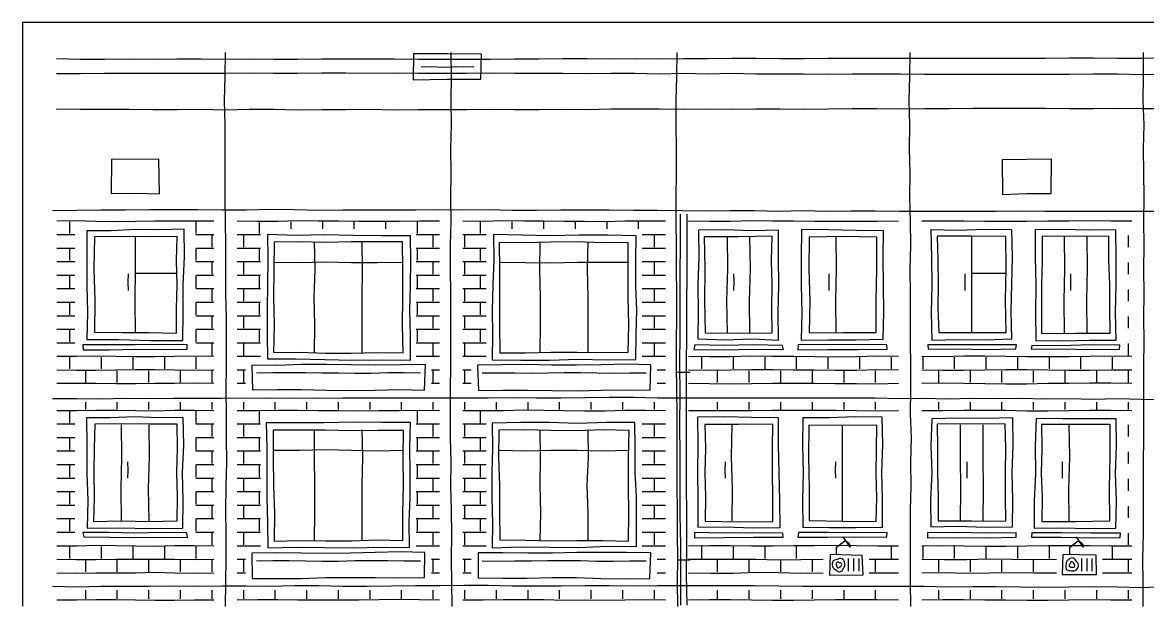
# Model space of a CAD drawing. Header units: millimetres. Extents: x 0 to 655, y 0 to 345.
# Drawn here: x 0 to 149.5, y 268.1 to 345 of the extents above; entities that cross this region are included whole.
import ezdxf

# ---------------------------------------------------------------- set-up
doc = ezdxf.new("R2010")
doc.units = ezdxf.units.MM
for name, color, linetype, true_color in [('01_KARKAS', 1, 'Continuous', 0xd62728), ('02_PROYOMY', 5, 'Continuous', 0x1f5fd6), ('03_BALKONY', 3, 'Continuous', 0x2ca02c), ('04_KLADKA', 32, 'Continuous', 0x8c5a2b), ('05_KONDICIONERY', 6, 'Continuous', 0xc512c5), ('06_VODOSTOK', 4, 'Continuous', 0x0f9aa0), ('08_KRYSHA', 8, 'Continuous', 0x444444)]:
    doc.layers.add(name, color=color, linetype=linetype, true_color=true_color)

msp = doc.modelspace()

# ---------------------------------------------------------------- linework, layer by layer
at = {"layer": '01_KARKAS'}
for points in [[(150.4, 345), (147.2, 345), (144, 345), (140.8, 345), (137.6, 345), (134.4, 345), (131.2, 345), (128, 345), (124.8, 345), (121.6, 345), (118.4, 345), (115.2, 345), (112, 345), (108.8, 345), (105.6, 345), (102.4, 345), (99.2, 345), (96, 345), (92.8, 345), (89.6, 345), (86.4, 345), (83.2, 345), (80, 345), (76.8, 345), (73.6, 345), (70.4, 345), (67.2, 345), (64, 345), (60.8, 345), (57.6, 345), (54.4, 345), (51.2, 345), (48, 345), (44.8, 345), (41.6, 345), (38.4, 345), (35.2, 345), (32, 345), (28.8, 345), (25.6, 345), (22.4, 345), (19.2, 345), (16, 345), (12.8, 345), (9.6, 345), (6.4, 345), (3.2, 345), (0, 345)], [(0, 345), (0, 341.76), (0, 338.53), (0, 335.29), (0, 332.06), (0, 328.82), (0, 325.59), (0, 322.35), (0, 319.12), (0, 315.88), (0, 312.65), (0, 309.41), (0, 306.18), (0, 302.94), (0, 299.71), (0, 296.47), (0, 293.24), (0, 290), (0, 286.76), (0, 283.53), (0, 280.29), (0, 277.06), (0, 273.82), (0, 270.59), (0, 267.35)], [(26.97, 267.31), (27.05, 270.51), (27.06, 273.71), (27.06, 276.92), (27.02, 280.12), (27.09, 283.33), (27.15, 286.53), (27.12, 289.73), (27.1, 292.94), (27.08, 296.14), (27.13, 299.35), (27.11, 302.55), (27.11, 305.76), (27.05, 308.96), (27.05, 312.16), (27.04, 315.37), (27, 318.57), (26.95, 321.78), (26.95, 324.98), (26.92, 328.18), (26.94, 331.39), (26.87, 334.59), (26.95, 337.8), (27, 341)], [(57.13, 267.31), (57.09, 270.51), (57.03, 273.71), (57.07, 276.92), (57.04, 280.12), (56.93, 283.33), (56.97, 286.53), (56.89, 289.73), (56.89, 292.94), (56.89, 296.14), (56.92, 299.35), (56.93, 302.55), (56.94, 305.76), (56.93, 308.96), (56.9, 312.16), (56.9, 315.37), (56.96, 318.57), (56.94, 321.78), (56.96, 324.98), (56.93, 328.18), (57.01, 331.39), (56.97, 334.59), (57.01, 337.8), (57, 341)], [(87.1, 267.31), (87.05, 270.51), (87.09, 273.71), (87.08, 276.92), (87.08, 280.12), (87.04, 283.33), (87.01, 286.53), (87.03, 289.73), (87.02, 292.94), (86.96, 296.14), (86.94, 299.35), (86.94, 302.55), (86.98, 305.76), (86.97, 308.96), (86.93, 312.16), (86.95, 315.37), (86.91, 318.57), (86.91, 321.78), (86.94, 324.98), (86.94, 328.18), (86.9, 331.39), (86.88, 334.59), (86.97, 337.8), (87, 341)], [(118.06, 267.31), (118.04, 270.51), (118.02, 273.71), (118.03, 276.92), (118.04, 280.12), (118.14, 283.33), (118.07, 286.53), (118.16, 289.73), (118.05, 292.94), (118.07, 296.14), (118.06, 299.35), (118.04, 302.55), (118.03, 305.76), (118.02, 308.96), (117.99, 312.16), (118.06, 315.37), (118.04, 318.57), (117.95, 321.78), (118, 324.98), (117.9, 328.18), (117.93, 331.39), (117.88, 334.59), (117.95, 337.8), (118, 341)], [(148.95, 267.31), (148.97, 270.51), (148.92, 273.71), (149.01, 276.92), (148.99, 280.12), (148.99, 283.33), (149, 286.53), (149.07, 289.73), (149.04, 292.94), (149.05, 296.14), (149.05, 299.35), (149.1, 302.55), (149.05, 305.76), (149.11, 308.96), (149.06, 312.16), (149.11, 315.37), (149.06, 318.57), (149.1, 321.78), (149.05, 324.98), (149.02, 328.18), (149.08, 331.39), (148.98, 334.59), (149.03, 337.8), (149, 341)], [(4, 320), (7.22, 320.03), (10.43, 320.1), (13.65, 320.1), (16.87, 320.11), (20.08, 320.13), (23.3, 320.14), (26.52, 320.1), (29.73, 320.07), (32.95, 320.15), (36.16, 320.12), (39.38, 320.05), (42.6, 320.08), (45.81, 320.08), (49.03, 320.1), (52.25, 320.06), (55.46, 320.11), (58.68, 320.1), (61.9, 320.11), (65.11, 320.04), (68.33, 320.04), (71.55, 320.08), (74.76, 320.06), (77.98, 320.06), (81.2, 320.02), (84.41, 320.02), (87.63, 319.99), (90.85, 319.95), (94.06, 319.98), (97.28, 319.99), (100.49, 319.92), (103.71, 319.97), (106.93, 319.9), (110.14, 319.96), (113.36, 319.95), (116.58, 319.91), (119.79, 319.91), (123.01, 319.91), (126.23, 319.88), (129.44, 319.92), (132.66, 319.95), (135.88, 319.92), (139.09, 319.92), (142.31, 319.91), (145.53, 319.91), (148.74, 319.89), (151.96, 319.9)], [(4, 295), (7.22, 294.96), (10.43, 294.95), (13.65, 295.01), (16.87, 295), (20.08, 295.04), (23.3, 295.04), (26.52, 295.04), (29.73, 295.08), (32.95, 295.02), (36.16, 295.09), (39.38, 295.03), (42.6, 295.08), (45.81, 295.09), (49.03, 295.09), (52.25, 295.05), (55.46, 295.09), (58.68, 295.08), (61.9, 295.08), (65.11, 295.1), (68.33, 295.09), (71.55, 295.07), (74.76, 295.12), (77.98, 295.15), (81.2, 295.14), (84.41, 295.05), (87.63, 295.05), (90.85, 295.07), (94.06, 295.08), (97.28, 295.08), (100.49, 295.06), (103.71, 295.05), (106.93, 295.09), (110.14, 295.08), (113.36, 295.05), (116.58, 294.98), (119.79, 295.03), (123.01, 294.94), (126.23, 295.03), (129.44, 294.99), (132.66, 295.01), (135.88, 294.94), (139.09, 294.96), (142.31, 294.9), (145.53, 294.97), (148.74, 294.88), (151.96, 294.86)], [(4, 270), (7.22, 269.94), (10.43, 270.02), (13.65, 270.02), (16.87, 270.03), (20.08, 270.05), (23.3, 270.01), (26.52, 270.08), (29.73, 270.08), (32.95, 270.02), (36.16, 270.12), (39.38, 270.1), (42.6, 270.03), (45.81, 270.04), (49.03, 270.06), (52.25, 270.11), (55.46, 270.12), (58.68, 270.15), (61.9, 270.15), (65.11, 270.07), (68.33, 270.07), (71.55, 270.06), (74.76, 270.09), (77.98, 270.09), (81.2, 270.08), (84.41, 270.12), (87.63, 270.09), (90.85, 270.11), (94.06, 270.11), (97.28, 270.09), (100.49, 270.05), (103.71, 270.03), (106.93, 270.03), (110.14, 270.02), (113.36, 270.03), (116.58, 270.04), (119.79, 270.01), (123.01, 269.95), (126.23, 269.98), (129.44, 269.96), (132.66, 269.91), (135.88, 269.9), (139.09, 269.93), (142.31, 269.98), (145.53, 269.94), (148.74, 269.86), (151.96, 269.96)]]:
    msp.add_lwpolyline(points, dxfattribs=at)
at = {"layer": '02_PROYOMY'}
for points in [[(8.56, 317.28), (8.56, 313.67), (8.53, 310.05), (8.63, 306.44), (8.54, 302.82)], [(21.49, 317.51), (18.26, 317.41), (15.02, 317.48), (11.79, 317.29), (8.56, 317.28)], [(21.33, 302.69), (21.34, 306.39), (21.34, 310.1), (21.52, 313.81), (21.49, 317.51)], [(89.87, 317.36), (89.88, 313.75), (89.77, 310.14), (89.81, 306.52), (89.78, 302.91)], [(100.47, 317.36), (96.94, 317.29), (93.4, 317.4), (89.87, 317.36)], [(100.51, 302.76), (100.44, 306.41), (100.52, 310.06), (100.49, 313.71), (100.47, 317.36)], [(103.54, 317.47), (103.5, 313.79), (103.52, 310.11), (103.59, 306.43), (103.51, 302.74)], [(114.47, 317.3), (110.82, 317.31), (107.19, 317.44), (103.54, 317.47)], [(114.42, 302.87), (114.48, 306.48), (114.46, 310.09), (114.4, 313.69), (114.47, 317.3)], [(131.52, 317.43), (127.93, 317.48), (124.34, 317.35), (120.75, 317.42)], [(120.75, 317.42), (120.83, 313.74), (120.86, 310.07), (120.78, 306.4), (120.88, 302.72)], [(131.51, 302.91), (131.44, 306.54), (131.51, 310.17), (131.58, 313.8), (131.52, 317.43)], [(145.32, 317.44), (141.75, 317.37), (138.18, 317.45), (134.6, 317.43)], [(134.6, 317.43), (134.6, 313.74), (134.7, 310.05), (134.67, 306.36), (134.7, 302.68)], [(145.39, 302.74), (145.3, 306.41), (145.39, 310.09), (145.36, 313.77), (145.32, 317.44)], [(9.56, 316.49), (9.5, 312.25), (9.6, 308.02), (9.59, 303.79)], [(20.56, 316.53), (16.89, 316.5), (13.23, 316.52), (9.56, 316.49)], [(15, 303.7), (14.99, 307.97), (15.02, 312.23), (15, 316.5)], [(20.45, 303.69), (20.48, 306.9), (20.57, 310.11), (20.46, 313.32), (20.56, 316.53)], [(99.63, 316.58), (95.12, 316.49), (90.61, 316.47)], [(90.61, 316.47), (90.69, 312.23), (90.65, 307.98), (90.75, 303.73)], [(93.7, 303.7), (93.64, 307.97), (93.74, 312.23), (93.7, 316.5)], [(96.7, 303.7), (96.63, 307.97), (96.77, 312.23), (96.7, 316.5)], [(99.63, 303.71), (99.6, 306.92), (99.66, 310.14), (99.55, 313.36), (99.63, 316.58)], [(104.57, 316.45), (104.54, 312.2), (104.64, 307.96), (104.59, 303.72)], [(113.58, 316.45), (109.07, 316.52), (104.57, 316.45)], [(108.14, 303.7), (108.12, 307.97), (108.18, 312.23), (108.14, 316.5)], [(113.48, 303.74), (113.49, 307.98), (113.58, 312.21), (113.58, 316.45)], [(130.7, 316.51), (126.15, 316.57), (121.6, 316.56)], [(121.6, 316.56), (121.65, 313.36), (121.71, 310.16), (121.68, 306.95), (121.8, 303.75)], [(126.2, 303.7), (126.2, 307.97), (126.21, 312.23), (126.2, 316.5)], [(130.74, 303.77), (130.67, 308.01), (130.75, 312.26), (130.7, 316.51)], [(135.54, 316.57), (135.56, 313.33), (135.47, 310.09), (135.44, 306.85), (135.43, 303.61)], [(144.41, 316.59), (139.97, 316.51), (135.54, 316.57)], [(138.5, 303.7), (138.46, 307.97), (138.54, 312.23), (138.5, 316.5)], [(141.5, 303.7), (141.47, 307.97), (141.57, 312.23), (141.5, 316.5)], [(144.57, 303.67), (144.53, 306.9), (144.52, 310.13), (144.41, 313.36), (144.41, 316.59)], [(14.1, 309.37), (14.06, 310.47), (14.1, 311.56)], [(15, 311.64), (20.5, 311.64)], [(94.55, 309.37), (94.6, 310.47), (94.55, 311.56)], [(107.24, 309.37), (107.22, 310.47), (107.24, 311.56)], [(125.3, 309.37), (125.32, 310.47), (125.3, 311.56)], [(126.2, 311.64), (130.7, 311.64)], [(139.35, 309.37), (139.33, 310.47), (139.35, 311.56)], [(9.59, 303.79), (13.21, 303.75), (16.83, 303.75), (20.45, 303.69)], [(90.75, 303.73), (95.19, 303.69), (99.63, 303.71)], [(104.59, 303.72), (109.03, 303.75), (113.48, 303.74)], [(121.8, 303.75), (126.27, 303.74), (130.74, 303.77)], [(135.43, 303.61), (140, 303.69), (144.57, 303.67)], [(21.89, 302.11), (18.43, 302.15), (14.97, 302.11), (11.5, 302.11), (8.04, 302.12)], [(8.04, 302.12), (8.07, 301.46)], [(8.54, 302.82), (12.8, 302.84), (17.06, 302.68), (21.33, 302.69)], [(21.89, 301.55), (21.89, 302.11)], [(89.36, 302.12), (89.23, 301.51)], [(101.04, 302.05), (97.15, 302.11), (93.25, 302.05), (89.36, 302.12)], [(89.78, 302.91), (93.36, 302.79), (96.93, 302.91), (100.51, 302.76)], [(103.09, 302.16), (103.04, 301.45)], [(114.88, 302.13), (110.95, 302.18), (107.02, 302.11), (103.09, 302.16)], [(103.51, 302.74), (107.15, 302.78), (110.79, 302.78), (114.42, 302.87)], [(114.95, 301.55), (114.88, 302.13)], [(132.12, 302.13), (128.19, 302.11), (124.26, 302.12), (120.33, 302.1)], [(120.33, 302.1), (120.37, 301.53)], [(120.88, 302.72), (124.42, 302.83), (127.97, 302.77), (131.51, 302.91)], [(132.04, 301.57), (132.12, 302.13)], [(145.85, 302.06), (141.95, 302.11), (138.05, 302), (134.15, 302.05)], [(134.7, 302.68), (138.27, 302.66), (141.83, 302.76), (145.39, 302.74)], [(8.07, 301.46), (11.52, 301.46), (14.98, 301.55), (18.44, 301.49), (21.89, 301.55)], [(89.23, 301.51), (93.2, 301.47), (97.17, 301.54), (101.15, 301.5)], [(101.15, 301.5), (101.04, 302.05)], [(103.04, 301.45), (107.01, 301.49), (110.98, 301.5), (114.95, 301.55)], [(120.37, 301.53), (124.26, 301.58), (128.15, 301.52), (132.04, 301.57)], [(134.15, 302.05), (134.08, 301.55)], [(134.08, 301.55), (138, 301.59), (141.92, 301.5), (145.84, 301.53)], [(145.84, 301.53), (145.85, 302.06)], [(21.36, 292.46), (18.14, 292.42), (14.93, 292.53), (11.71, 292.4), (8.5, 292.43)], [(8.5, 292.43), (8.54, 288.75), (8.53, 285.07), (8.68, 281.4), (8.6, 277.72)], [(20.58, 291.59), (16.92, 291.55), (13.26, 291.62), (9.6, 291.57)], [(21.32, 277.73), (21.36, 281.41), (21.27, 285.09), (21.43, 288.78), (21.36, 292.46)], [(89.74, 292.52), (89.78, 288.85), (89.72, 285.19), (89.77, 281.52), (89.75, 277.85)], [(100.47, 292.42), (96.9, 292.44), (93.32, 292.53), (89.74, 292.52)], [(100.7, 277.82), (100.68, 281.47), (100.6, 285.12), (100.49, 288.77), (100.47, 292.42)], [(103.71, 292.42), (103.7, 288.77), (103.77, 285.13), (103.67, 281.49), (103.72, 277.85)], [(114.29, 292.52), (110.76, 292.54), (107.24, 292.39), (103.71, 292.42)], [(114.33, 277.87), (114.32, 281.53), (114.24, 285.2), (114.36, 288.86), (114.29, 292.52)], [(120.86, 292.28), (120.76, 288.69), (120.87, 285.1), (120.68, 281.51), (120.73, 277.92)], [(131.63, 292.41), (128.04, 292.31), (124.45, 292.37), (120.86, 292.28)], [(130.63, 291.59), (126.12, 291.61), (121.6, 291.59)], [(131.6, 277.9), (131.65, 281.53), (131.53, 285.15), (131.7, 288.78), (131.63, 292.41)], [(134.72, 292.3), (134.6, 288.66), (134.64, 285.02), (134.48, 281.38), (134.49, 277.74)], [(145.38, 292.27), (141.83, 292.29), (138.27, 292.27), (134.72, 292.3)], [(145.33, 277.73), (145.4, 281.37), (145.27, 285), (145.43, 288.64), (145.38, 292.27)], [(9.6, 291.57), (9.53, 288.33), (9.5, 285.09), (9.53, 281.85), (9.42, 278.61)], [(13.17, 278.7), (13.1, 282.97), (13.22, 287.23), (13.17, 291.5)], [(16.83, 278.7), (16.75, 282.97), (16.88, 287.23), (16.83, 291.5)], [(20.55, 278.7), (20.59, 281.92), (20.52, 285.15), (20.6, 288.37), (20.58, 291.59)], [(90.7, 291.52), (90.77, 288.31), (90.68, 285.09), (90.79, 281.88), (90.75, 278.67)], [(99.72, 291.59), (95.21, 291.53), (90.7, 291.52)], [(94.34, 278.7), (94.38, 282.97), (94.26, 287.23), (94.34, 291.5)], [(99.73, 278.64), (99.76, 281.88), (99.7, 285.11), (99.71, 288.35), (99.72, 291.59)], [(104.51, 291.45), (104.5, 287.21), (104.55, 282.98), (104.56, 278.74)], [(113.57, 291.42), (109.04, 291.38), (104.51, 291.45)], [(109, 278.7), (109, 282.97), (109, 287.23), (109, 291.5)], [(113.46, 278.61), (113.56, 281.81), (113.47, 285.01), (113.54, 288.22), (113.57, 291.42)], [(121.6, 291.59), (121.64, 288.37), (121.64, 285.15), (121.72, 281.92), (121.7, 278.7)], [(124.7, 278.7), (124.74, 282.97), (124.69, 287.23), (124.7, 291.5)], [(127.7, 278.7), (127.72, 282.97), (127.7, 287.23), (127.7, 291.5)], [(130.72, 278.68), (130.66, 281.9), (130.68, 285.13), (130.69, 288.36), (130.63, 291.59)], [(135.46, 291.53), (135.48, 288.3), (135.41, 285.06), (135.52, 281.83), (135.48, 278.6)], [(144.58, 291.51), (140.02, 291.54), (135.46, 291.53)], [(139.14, 278.7), (139.07, 282.97), (139.21, 287.23), (139.14, 291.5)], [(144.52, 278.73), (144.51, 282.99), (144.57, 287.25), (144.58, 291.51)], [(14.02, 284.37), (14.03, 285.47), (14.02, 286.56)], [(93.44, 284.37), (93.41, 285.47), (93.44, 286.56)], [(108.1, 284.37), (108.09, 285.47), (108.1, 286.56)], [(125.55, 284.37), (125.59, 285.47), (125.55, 286.56)], [(138.24, 284.37), (138.25, 285.47), (138.24, 286.56)], [(9.42, 278.61), (13.13, 278.71), (16.84, 278.64), (20.55, 278.7)], [(90.75, 278.67), (95.24, 278.59), (99.73, 278.64)], [(104.56, 278.74), (109.01, 278.67), (113.46, 278.61)], [(121.7, 278.7), (126.21, 278.73), (130.72, 278.68)], [(135.48, 278.6), (140, 278.6), (144.52, 278.73)], [(21.83, 277.1), (18.38, 277.15), (14.94, 277.09), (11.49, 277.14), (8.04, 277.14)], [(8.04, 277.14), (8.16, 276.56)], [(8.6, 277.72), (12.84, 277.79), (17.08, 277.67), (21.32, 277.73)], [(21.93, 276.48), (21.83, 277.1)], [(101.07, 277.05), (97.15, 277.13), (93.23, 277.09), (89.31, 277.16)], [(89.31, 277.16), (89.32, 276.47)], [(89.75, 277.85), (93.4, 277.91), (97.05, 277.8), (100.7, 277.82)], [(101.09, 276.55), (101.07, 277.05)], [(103.16, 277.15), (103.08, 276.54)], [(114.92, 277.16), (111, 277.12), (107.08, 277.16), (103.16, 277.15)], [(103.72, 277.85), (107.26, 277.84), (110.79, 277.84), (114.33, 277.87)], [(114.91, 276.55), (114.92, 277.16)], [(132.1, 277.1), (128.16, 277.07), (124.23, 277.15), (120.3, 277.13)], [(120.3, 277.13), (120.31, 276.44)], [(120.73, 277.92), (124.35, 278.01), (127.98, 277.86), (131.6, 277.9)], [(132.07, 276.52), (132.1, 277.1)], [(134.17, 277.13), (134.13, 276.53)], [(145.93, 277.05), (142.01, 277.08), (138.09, 277.11), (134.17, 277.13)], [(134.49, 277.74), (138.1, 277.78), (141.71, 277.71), (145.33, 277.73)], [(145.89, 276.48), (145.93, 277.05)], [(8.16, 276.56), (11.6, 276.53), (15.04, 276.5), (18.49, 276.53), (21.93, 276.48)], [(89.32, 276.47), (93.25, 276.48), (97.17, 276.55), (101.09, 276.55)], [(103.08, 276.54), (107.03, 276.52), (110.97, 276.57), (114.91, 276.55)], [(120.31, 276.44), (124.23, 276.51), (128.15, 276.47), (132.07, 276.52)], [(134.13, 276.53), (138.05, 276.54), (141.97, 276.46), (145.89, 276.48)]]:
    msp.add_lwpolyline(points, dxfattribs=at)
at = {"layer": '03_BALKONY'}
for points in [[(32.56, 316.78), (32.59, 313.47), (32.58, 310.16), (32.51, 306.85), (32.53, 303.55), (32.55, 300.24)], [(51.58, 316.61), (47.78, 316.61), (43.97, 316.68), (40.17, 316.75), (36.36, 316.67), (32.56, 316.78)], [(33.46, 315.79), (33.43, 312.12), (33.38, 308.45), (33.45, 304.78), (33.38, 301.11)], [(50.52, 315.81), (47.11, 315.83), (43.69, 315.83), (40.28, 315.74), (36.87, 315.82), (33.46, 315.79)], [(38.83, 301.1), (38.88, 304.77), (38.76, 308.45), (38.89, 312.12), (38.83, 315.8)], [(45.17, 301.1), (45.14, 304.77), (45.17, 308.45), (45.21, 312.12), (45.17, 315.8)], [(50.59, 301.04), (50.53, 304.73), (50.57, 308.43), (50.55, 312.12), (50.52, 315.81)], [(51.58, 300.07), (51.58, 303.38), (51.5, 306.69), (51.59, 310), (51.64, 313.31), (51.58, 316.61)], [(62.59, 316.78), (62.64, 313.44), (62.52, 310.11), (62.41, 306.78), (62.46, 303.44), (62.41, 300.11)], [(81.59, 316.62), (77.79, 316.72), (73.99, 316.71), (70.19, 316.63), (66.39, 316.73), (62.59, 316.78)], [(80.53, 315.74), (77.09, 315.68), (73.65, 315.8), (70.21, 315.76), (66.78, 315.67), (63.34, 315.73)], [(63.34, 315.73), (63.39, 312.07), (63.42, 308.4), (63.39, 304.74), (63.45, 301.07)], [(68.83, 301.1), (68.87, 304.77), (68.85, 308.45), (68.78, 312.12), (68.83, 315.8)], [(75.17, 301.1), (75.21, 304.77), (75.2, 308.45), (75.09, 312.12), (75.17, 315.8)], [(80.53, 301.16), (80.58, 304.8), (80.5, 308.45), (80.53, 312.09), (80.53, 315.74)], [(81.53, 300.15), (81.55, 303.45), (81.64, 306.74), (81.51, 310.03), (81.53, 313.33), (81.59, 316.62)], [(33.4, 313.1), (36.84, 313.09), (40.28, 313.16), (43.72, 313.06), (47.16, 313.08), (50.6, 313.1)], [(63.4, 313.1), (66.84, 313.09), (70.28, 313.05), (73.72, 313.11), (77.16, 313.13), (80.6, 313.1)], [(33.38, 301.11), (36.82, 301.13), (40.26, 301.02), (43.7, 301.01), (47.15, 301.08), (50.59, 301.04)], [(63.45, 301.07), (66.87, 301.07), (70.28, 301.16), (73.7, 301.14), (77.11, 301.08), (80.53, 301.16)], [(53.57, 299.5), (50.27, 299.45), (46.98, 299.4), (43.68, 299.45), (40.38, 299.51), (37.08, 299.5), (33.79, 299.39), (30.49, 299.4)], [(30.49, 299.4), (30.57, 296.15)], [(32.55, 300.24), (36.35, 300.24), (40.16, 300.18), (43.97, 300.1), (47.78, 300.13), (51.58, 300.07)], [(53.42, 296.08), (53.57, 299.5)], [(83.54, 299.48), (80.24, 299.53), (76.95, 299.47), (73.65, 299.41), (70.35, 299.41), (67.06, 299.5), (63.76, 299.46), (60.47, 299.42)], [(60.47, 299.42), (60.6, 296.03)], [(62.41, 300.11), (66.24, 300.07), (70.06, 300.07), (73.88, 300.2), (77.71, 300.11), (81.53, 300.15)], [(83.44, 296.1), (83.54, 299.48)], [(31.1, 298.4), (33.28, 298.44), (35.46, 298.43), (37.64, 298.44), (39.82, 298.41), (42, 298.39), (44.18, 298.34), (46.36, 298.37), (48.54, 298.42), (50.72, 298.43), (52.9, 298.4)], [(61.1, 298.4), (63.28, 298.38), (65.46, 298.38), (67.64, 298.37), (69.82, 298.38), (72, 298.46), (74.18, 298.43), (76.36, 298.41), (78.54, 298.36), (80.72, 298.38), (82.9, 298.4)], [(30.57, 296.15), (33.83, 296.19), (37.1, 296.18), (40.36, 296.09), (43.62, 296.05), (46.89, 296.09), (50.15, 296.16), (53.42, 296.08)], [(60.6, 296.03), (63.86, 296.09), (67.12, 296.11), (70.39, 296.03), (73.65, 296.01), (76.91, 296.1), (80.18, 296.13), (83.44, 296.1)], [(51.56, 291.81), (47.73, 291.81), (43.89, 291.82), (40.06, 291.73), (36.23, 291.73), (32.39, 291.76)], [(32.39, 291.76), (32.47, 288.44), (32.5, 285.11), (32.48, 281.78), (32.58, 278.46), (32.61, 275.13)], [(51.44, 275.18), (51.4, 278.51), (51.52, 281.83), (51.51, 285.16), (51.5, 288.48), (51.56, 291.81)], [(62.44, 291.71), (62.46, 288.39), (62.37, 285.08), (62.4, 281.76), (62.46, 278.44), (62.43, 275.12)], [(81.39, 291.78), (77.6, 291.77), (73.81, 291.67), (70.02, 291.8), (66.23, 291.81), (62.44, 291.71)], [(81.62, 275.31), (81.61, 278.6), (81.6, 281.9), (81.43, 285.19), (81.45, 288.48), (81.39, 291.78)], [(50.66, 290.71), (47.18, 290.73), (43.71, 290.69), (40.24, 290.79), (36.77, 290.79), (33.3, 290.79)], [(33.3, 290.79), (33.31, 287.1), (33.35, 283.4), (33.48, 279.71), (33.44, 276.02)], [(38.83, 276.1), (38.84, 279.77), (38.87, 283.45), (38.81, 287.12), (38.83, 290.8)], [(45.17, 276.1), (45.17, 279.77), (45.13, 283.45), (45.22, 287.12), (45.17, 290.8)], [(50.57, 276.11), (50.57, 279.76), (50.65, 283.41), (50.6, 287.06), (50.66, 290.71)], [(63.3, 290.75), (63.26, 287.11), (63.39, 283.47), (63.41, 279.82), (63.43, 276.18)], [(80.63, 290.73), (77.17, 290.81), (73.7, 290.68), (70.23, 290.74), (66.77, 290.81), (63.3, 290.75)], [(68.83, 276.1), (68.89, 279.77), (68.8, 283.45), (68.86, 287.12), (68.83, 290.8)], [(75.17, 276.1), (75.2, 279.77), (75.08, 283.45), (75.23, 287.12), (75.17, 290.8)], [(80.54, 276), (80.59, 279.69), (80.56, 283.37), (80.55, 287.05), (80.63, 290.73)], [(33.4, 288.1), (36.84, 288.11), (40.28, 288.19), (43.72, 288.09), (47.16, 288.04), (50.6, 288.1)], [(63.4, 288.1), (66.84, 288.04), (70.28, 288.13), (73.72, 288.12), (77.16, 288.03), (80.6, 288.1)], [(32.61, 275.13), (36.38, 275.2), (40.14, 275.16), (43.91, 275.13), (47.68, 275.21), (51.44, 275.18)], [(33.44, 276.02), (36.87, 276.1), (40.29, 276.06), (43.72, 276.04), (47.14, 276.16), (50.57, 276.11)], [(62.43, 275.12), (66.26, 275.23), (70.1, 275.19), (73.94, 275.16), (77.78, 275.32), (81.62, 275.31)], [(63.43, 276.18), (66.85, 276.15), (70.28, 276.06), (73.7, 276.09), (77.12, 276.09), (80.54, 276)], [(53.46, 274.5), (50.18, 274.57), (46.9, 274.48), (43.62, 274.39), (40.34, 274.37), (37.06, 274.42), (33.78, 274.46), (30.5, 274.39)], [(30.5, 274.39), (30.51, 271.05)], [(53.44, 271.18), (53.46, 274.5)], [(60.59, 274.45), (60.58, 271.14)], [(83.54, 274.46), (80.26, 274.48), (76.98, 274.48), (73.7, 274.5), (70.43, 274.42), (67.15, 274.43), (63.87, 274.47), (60.59, 274.45)], [(83.39, 271.04), (83.54, 274.46)], [(31.1, 273.4), (33.28, 273.43), (35.46, 273.42), (37.64, 273.39), (39.82, 273.33), (42, 273.36), (44.18, 273.42), (46.36, 273.43), (48.54, 273.45), (50.72, 273.4), (52.9, 273.4)], [(61.1, 273.4), (63.28, 273.35), (65.46, 273.37), (67.64, 273.41), (69.82, 273.43), (72, 273.44), (74.18, 273.42), (76.36, 273.35), (78.54, 273.36), (80.72, 273.4), (82.9, 273.4)], [(30.51, 271.05), (33.79, 271.04), (37.06, 271.04), (40.34, 271.16), (43.61, 271.18), (46.89, 271.16), (50.16, 271.14), (53.44, 271.18)], [(60.58, 271.14), (63.84, 271.1), (67.1, 271.1), (70.36, 271.17), (73.62, 271.15), (76.87, 271.02), (80.13, 270.99), (83.39, 271.04)]]:
    msp.add_lwpolyline(points, dxfattribs=at)
at = {"layer": '04_KLADKA'}
for points in [[(4.55, 318.6), (7.16, 318.65), (9.77, 318.58), (12.39, 318.54), (15, 318.56), (17.61, 318.62), (20.22, 318.63), (22.84, 318.62), (25.45, 318.6)], [(28.55, 318.6), (31.24, 318.55), (33.93, 318.59), (36.62, 318.64), (39.31, 318.63), (42, 318.61), (44.69, 318.56), (47.38, 318.56), (50.07, 318.58), (52.76, 318.6), (55.45, 318.6)], [(58.55, 318.6), (61.24, 318.59), (63.93, 318.65), (66.62, 318.63), (69.31, 318.63), (72, 318.57), (74.69, 318.55), (77.38, 318.54), (80.07, 318.6), (82.76, 318.62), (85.45, 318.6)], [(88.55, 318.6), (91.34, 318.57), (94.13, 318.58), (96.92, 318.64), (99.71, 318.62), (102.5, 318.61), (105.29, 318.58), (108.08, 318.56), (110.87, 318.57), (113.66, 318.59), (116.45, 318.6)], [(119.55, 318.6), (122.34, 318.62), (125.13, 318.6), (127.92, 318.59), (130.71, 318.57), (133.5, 318.59), (136.29, 318.62), (139.08, 318.63), (141.87, 318.64), (144.66, 318.61), (147.45, 318.6)], [(6.3, 316.92), (6.3, 318.48)], [(23.1, 316.92), (23.1, 318.48)], [(31.5, 316.92), (31.5, 318.48)], [(35.7, 317.55), (35.7, 318.48)], [(39.9, 317.55), (39.9, 318.48)], [(44.1, 317.55), (44.1, 318.48)], [(48.3, 317.55), (48.3, 318.48)], [(52.5, 316.92), (52.5, 318.48)], [(60.9, 316.92), (60.9, 318.48)], [(65.1, 317.55), (65.1, 318.48)], [(69.3, 317.55), (69.3, 318.48)], [(73.5, 317.55), (73.5, 318.48)], [(77.7, 317.55), (77.7, 318.48)], [(81.9, 317.55), (81.9, 318.48)], [(4.55, 316.8), (6.95, 316.8)], [(23.05, 316.8), (25.45, 316.8)], [(25.2, 315.12), (25.2, 316.68)], [(28.55, 316.8), (31.65, 316.8)], [(29.4, 315.12), (29.4, 316.68)], [(52.35, 316.8), (55.45, 316.8)], [(54.6, 315.12), (54.6, 316.68)], [(58.55, 316.8), (61.65, 316.8)], [(58.8, 315.12), (58.8, 316.68)], [(82.35, 316.8), (85.45, 316.8)], [(84, 315.12), (84, 316.68)], [(147, 315.12), (147, 316.68)], [(4.55, 315), (6.95, 315)], [(6.3, 313.32), (6.3, 314.88)], [(23.05, 315), (25.45, 315)], [(23.1, 313.32), (23.1, 314.88)], [(28.55, 315), (31.65, 315)], [(31.5, 313.32), (31.5, 314.88)], [(52.35, 315), (55.45, 315)], [(52.5, 313.32), (52.5, 314.88)], [(58.55, 315), (61.65, 315)], [(60.9, 313.32), (60.9, 314.88)], [(82.35, 315), (85.45, 315)], [(4.55, 313.2), (6.95, 313.2)], [(23.05, 313.2), (25.45, 313.2)], [(25.2, 311.52), (25.2, 313.08)], [(28.55, 313.2), (31.65, 313.2)], [(29.4, 311.52), (29.4, 313.08)], [(52.35, 313.2), (55.45, 313.2)], [(54.6, 311.52), (54.6, 313.08)], [(58.55, 313.2), (61.65, 313.2)], [(58.8, 311.52), (58.8, 313.08)], [(82.35, 313.2), (85.45, 313.2)], [(84, 311.52), (84, 313.08)], [(147, 311.52), (147, 313.08)], [(4.55, 311.4), (6.95, 311.4)], [(6.3, 309.72), (6.3, 311.28)], [(23.05, 311.4), (25.45, 311.4)], [(23.1, 309.72), (23.1, 311.28)], [(28.55, 311.4), (31.65, 311.4)], [(31.5, 309.72), (31.5, 311.28)], [(52.35, 311.4), (55.45, 311.4)], [(52.5, 309.72), (52.5, 311.28)], [(58.55, 311.4), (61.65, 311.4)], [(60.9, 309.72), (60.9, 311.28)], [(82.35, 311.4), (85.45, 311.4)], [(4.55, 309.6), (6.95, 309.6)], [(23.05, 309.6), (25.45, 309.6)], [(28.55, 309.6), (31.65, 309.6)], [(52.35, 309.6), (55.45, 309.6)], [(58.55, 309.6), (61.65, 309.6)], [(82.35, 309.6), (85.45, 309.6)], [(25.2, 307.92), (25.2, 309.48)], [(29.4, 307.92), (29.4, 309.48)], [(54.6, 307.92), (54.6, 309.48)], [(58.8, 307.92), (58.8, 309.48)], [(84, 307.92), (84, 309.48)], [(147, 307.92), (147, 309.48)], [(4.55, 307.8), (6.95, 307.8)], [(6.3, 306.12), (6.3, 307.68)], [(23.05, 307.8), (25.45, 307.8)], [(23.1, 306.12), (23.1, 307.68)], [(28.55, 307.8), (31.65, 307.8)], [(31.5, 306.12), (31.5, 307.68)], [(52.35, 307.8), (55.45, 307.8)], [(52.5, 306.12), (52.5, 307.68)], [(58.55, 307.8), (61.65, 307.8)], [(60.9, 306.12), (60.9, 307.68)], [(82.35, 307.8), (85.45, 307.8)], [(4.55, 306), (6.95, 306)], [(23.05, 306), (25.45, 306)], [(25.2, 304.32), (25.2, 305.88)], [(28.55, 306), (31.65, 306)], [(29.4, 304.32), (29.4, 305.88)], [(52.35, 306), (55.45, 306)], [(54.6, 304.32), (54.6, 305.88)], [(58.55, 306), (61.65, 306)], [(58.8, 304.32), (58.8, 305.88)], [(82.35, 306), (85.45, 306)], [(84, 304.32), (84, 305.88)], [(147, 304.32), (147, 305.88)], [(4.55, 304.2), (6.95, 304.2)], [(6.3, 302.52), (6.3, 304.08)], [(23.05, 304.2), (25.45, 304.2)], [(23.1, 302.52), (23.1, 304.08)], [(28.55, 304.2), (31.65, 304.2)], [(31.5, 302.52), (31.5, 304.08)], [(52.35, 304.2), (55.45, 304.2)], [(52.5, 302.52), (52.5, 304.08)], [(58.55, 304.2), (61.65, 304.2)], [(60.9, 302.52), (60.9, 304.08)], [(82.35, 304.2), (85.45, 304.2)], [(4.55, 302.4), (6.95, 302.4)], [(23.05, 302.4), (25.45, 302.4)], [(25.2, 300.72), (25.2, 302.28)], [(28.55, 302.4), (31.65, 302.4)], [(29.4, 300.72), (29.4, 302.28)], [(52.35, 302.4), (55.45, 302.4)], [(54.6, 300.72), (54.6, 302.28)], [(58.55, 302.4), (61.65, 302.4)], [(58.8, 300.72), (58.8, 302.28)], [(82.35, 302.4), (85.45, 302.4)], [(84, 300.72), (84, 302.28)], [(147, 300.72), (147, 302.28)], [(4.55, 300.6), (7.16, 300.62), (9.77, 300.66), (12.39, 300.62), (15, 300.58), (17.61, 300.55), (20.22, 300.61), (22.84, 300.65), (25.45, 300.6)], [(28.55, 300.6), (31.65, 300.6)], [(52.35, 300.6), (55.45, 300.6)], [(58.55, 300.6), (61.65, 300.6)], [(82.35, 300.6), (85.45, 300.6)], [(88.55, 300.6), (91.34, 300.58), (94.13, 300.58), (96.92, 300.64), (99.71, 300.63), (102.5, 300.63), (105.29, 300.57), (108.08, 300.54), (110.87, 300.58), (113.66, 300.64), (116.45, 300.6)], [(119.55, 300.6), (122.34, 300.58), (125.13, 300.65), (127.92, 300.67), (130.71, 300.6), (133.5, 300.59), (136.29, 300.57), (139.08, 300.59), (141.87, 300.62), (144.66, 300.65), (147.45, 300.6)], [(6.3, 298.92), (6.3, 300.48)], [(10.5, 298.92), (10.5, 300.48)], [(14.7, 298.92), (14.7, 300.48)], [(18.9, 298.92), (18.9, 300.48)], [(23.1, 298.92), (23.1, 300.48)], [(90.3, 298.92), (90.3, 300.48)], [(94.5, 298.92), (94.5, 300.48)], [(98.7, 298.92), (98.7, 300.48)], [(102.9, 298.92), (102.9, 300.48)], [(107.1, 298.92), (107.1, 300.48)], [(111.3, 298.92), (111.3, 300.48)], [(115.5, 298.92), (115.5, 300.48)], [(119.7, 298.92), (119.7, 300.48)], [(123.9, 298.92), (123.9, 300.48)], [(128.1, 298.92), (128.1, 300.48)], [(132.3, 298.92), (132.3, 300.48)], [(136.5, 298.92), (136.5, 300.48)], [(140.7, 298.92), (140.7, 300.48)], [(144.9, 298.92), (144.9, 300.48)], [(4.55, 298.8), (7.16, 298.76), (9.77, 298.74), (12.39, 298.79), (15, 298.84), (17.61, 298.85), (20.22, 298.8), (22.84, 298.76), (25.45, 298.8)], [(8.4, 297.12), (8.4, 298.68)], [(12.6, 297.12), (12.6, 298.68)], [(16.8, 297.12), (16.8, 298.68)], [(21, 297.12), (21, 298.68)], [(25.2, 297.12), (25.2, 298.68)], [(28.55, 298.8), (29.65, 298.8)], [(29.4, 297.12), (29.4, 298.68)], [(54.35, 298.8), (55.45, 298.8)], [(54.6, 297.12), (54.6, 298.68)], [(58.55, 298.8), (59.65, 298.8)], [(58.8, 297.12), (58.8, 298.68)], [(84.35, 298.8), (85.45, 298.8)], [(88.55, 298.8), (91.34, 298.76), (94.13, 298.8), (96.92, 298.84), (99.71, 298.82), (102.5, 298.8), (105.29, 298.79), (108.08, 298.77), (110.87, 298.77), (113.66, 298.84), (116.45, 298.8)], [(92.4, 297.12), (92.4, 298.68)], [(96.6, 297.12), (96.6, 298.68)], [(100.8, 297.12), (100.8, 298.68)], [(105, 297.12), (105, 298.68)], [(109.2, 297.12), (109.2, 298.68)], [(113.4, 297.12), (113.4, 298.68)], [(119.55, 298.8), (122.34, 298.77), (125.13, 298.77), (127.92, 298.81), (130.71, 298.82), (133.5, 298.84), (136.29, 298.81), (139.08, 298.76), (141.87, 298.76), (144.66, 298.79), (147.45, 298.8)], [(121.8, 297.12), (121.8, 298.68)], [(126, 297.12), (126, 298.68)], [(130.2, 297.12), (130.2, 298.68)], [(134.4, 297.12), (134.4, 298.68)], [(138.6, 297.12), (138.6, 298.68)], [(142.8, 297.12), (142.8, 298.68)], [(147, 297.12), (147, 298.68)], [(4.55, 297), (7.16, 297.03), (9.77, 297.03), (12.39, 296.98), (15, 296.97), (17.61, 297.01), (20.22, 297.01), (22.84, 297.06), (25.45, 297)], [(28.55, 297), (29.65, 297)], [(54.35, 297), (55.45, 297)], [(58.55, 297), (59.65, 297)], [(84.35, 297), (85.45, 297)], [(88.55, 297), (91.34, 296.96), (94.13, 296.95), (96.92, 296.98), (99.71, 297.02), (102.5, 297.03), (105.29, 297.04), (108.08, 296.99), (110.87, 296.98), (113.66, 296.95), (116.45, 297)], [(119.55, 297), (122.34, 297.06), (125.13, 297.04), (127.92, 296.99), (130.71, 296.95), (133.5, 296.94), (136.29, 297), (139.08, 297.03), (141.87, 297.06), (144.66, 297.05), (147.45, 297)], [(4.55, 293.4), (7.16, 293.4), (9.77, 293.45), (12.39, 293.43), (15, 293.38), (17.61, 293.34), (20.22, 293.41), (22.84, 293.42), (25.45, 293.4)], [(6.3, 291.72), (6.3, 293.28)], [(8.4, 293.52), (8.4, 294.5)], [(12.6, 293.52), (12.6, 294.5)], [(16.8, 293.52), (16.8, 294.5)], [(21, 293.52), (21, 294.5)], [(23.1, 291.72), (23.1, 293.28)], [(25.2, 293.52), (25.2, 294.5)], [(28.55, 293.4), (31.24, 293.38), (33.93, 293.43), (36.62, 293.45), (39.31, 293.4), (42, 293.38), (44.69, 293.34), (47.38, 293.39), (50.07, 293.39), (52.76, 293.44), (55.45, 293.4)], [(29.4, 293.52), (29.4, 294.5)], [(31.5, 291.72), (31.5, 293.28)], [(33.6, 293.52), (33.6, 294.5)], [(37.8, 293.52), (37.8, 294.5)], [(42, 293.52), (42, 294.5)], [(46.2, 293.52), (46.2, 294.5)], [(50.4, 293.52), (50.4, 294.5)], [(52.5, 291.72), (52.5, 293.28)], [(54.6, 293.52), (54.6, 294.5)], [(58.55, 293.4), (61.24, 293.4), (63.93, 293.4), (66.62, 293.46), (69.31, 293.44), (72, 293.4), (74.69, 293.35), (77.38, 293.36), (80.07, 293.41), (82.76, 293.43), (85.45, 293.4)], [(58.8, 293.52), (58.8, 294.5)], [(60.9, 291.72), (60.9, 293.28)], [(63, 293.52), (63, 294.5)], [(67.2, 293.52), (67.2, 294.5)], [(71.4, 293.52), (71.4, 294.5)], [(75.6, 293.52), (75.6, 294.5)], [(79.8, 293.52), (79.8, 294.5)], [(84, 293.52), (84, 294.5)], [(88.55, 293.4), (91.34, 293.39), (94.13, 293.38), (96.92, 293.37), (99.71, 293.41), (102.5, 293.41), (105.29, 293.45), (108.08, 293.43), (110.87, 293.39), (113.66, 293.36), (116.45, 293.4)], [(92.4, 293.52), (92.4, 294.5)], [(96.6, 293.52), (96.6, 294.5)], [(100.8, 293.52), (100.8, 294.5)], [(105, 293.52), (105, 294.5)], [(109.2, 293.52), (109.2, 294.5)], [(113.4, 293.52), (113.4, 294.5)], [(119.55, 293.4), (122.34, 293.38), (125.13, 293.41), (127.92, 293.42), (130.71, 293.45), (133.5, 293.36), (136.29, 293.34), (139.08, 293.38), (141.87, 293.42), (144.66, 293.42), (147.45, 293.4)], [(121.8, 293.52), (121.8, 294.5)], [(126, 293.52), (126, 294.5)], [(130.2, 293.52), (130.2, 294.5)], [(134.4, 293.52), (134.4, 294.5)], [(138.6, 293.52), (138.6, 294.5)], [(142.8, 293.52), (142.8, 294.5)], [(147, 293.52), (147, 294.5)], [(4.55, 291.6), (6.95, 291.6)], [(23.05, 291.6), (25.45, 291.6)], [(25.2, 289.92), (25.2, 291.48)], [(28.55, 291.6), (31.65, 291.6)], [(29.4, 289.92), (29.4, 291.48)], [(52.35, 291.6), (55.45, 291.6)], [(54.6, 289.92), (54.6, 291.48)], [(58.55, 291.6), (61.65, 291.6)], [(58.8, 289.92), (58.8, 291.48)], [(82.35, 291.6), (85.45, 291.6)], [(84, 289.92), (84, 291.48)], [(147, 289.92), (147, 291.48)], [(4.55, 289.8), (6.95, 289.8)], [(6.3, 288.12), (6.3, 289.68)], [(23.05, 289.8), (25.45, 289.8)], [(23.1, 288.12), (23.1, 289.68)], [(28.55, 289.8), (31.65, 289.8)], [(31.5, 288.12), (31.5, 289.68)], [(52.35, 289.8), (55.45, 289.8)], [(52.5, 288.12), (52.5, 289.68)], [(58.55, 289.8), (61.65, 289.8)], [(60.9, 288.12), (60.9, 289.68)], [(82.35, 289.8), (85.45, 289.8)], [(4.55, 288), (6.95, 288)], [(23.05, 288), (25.45, 288)], [(25.2, 286.32), (25.2, 287.88)], [(28.55, 288), (31.65, 288)], [(29.4, 286.32), (29.4, 287.88)], [(52.35, 288), (55.45, 288)], [(54.6, 286.32), (54.6, 287.88)], [(58.55, 288), (61.65, 288)], [(58.8, 286.32), (58.8, 287.88)], [(82.35, 288), (85.45, 288)], [(84, 286.32), (84, 287.88)], [(147, 286.32), (147, 287.88)], [(4.55, 286.2), (6.95, 286.2)], [(6.3, 284.52), (6.3, 286.08)], [(23.05, 286.2), (25.45, 286.2)], [(23.1, 284.52), (23.1, 286.08)], [(28.55, 286.2), (31.65, 286.2)], [(31.5, 284.52), (31.5, 286.08)], [(52.35, 286.2), (55.45, 286.2)], [(52.5, 284.52), (52.5, 286.08)], [(58.55, 286.2), (61.65, 286.2)], [(60.9, 284.52), (60.9, 286.08)], [(82.35, 286.2), (85.45, 286.2)], [(4.55, 284.4), (6.95, 284.4)], [(23.05, 284.4), (25.45, 284.4)], [(25.2, 282.72), (25.2, 284.28)], [(28.55, 284.4), (31.65, 284.4)], [(29.4, 282.72), (29.4, 284.28)], [(52.35, 284.4), (55.45, 284.4)], [(54.6, 282.72), (54.6, 284.28)], [(58.55, 284.4), (61.65, 284.4)], [(58.8, 282.72), (58.8, 284.28)], [(82.35, 284.4), (85.45, 284.4)], [(84, 282.72), (84, 284.28)], [(147, 282.72), (147, 284.28)], [(4.55, 282.6), (6.95, 282.6)], [(6.3, 280.92), (6.3, 282.48)], [(23.05, 282.6), (25.45, 282.6)], [(23.1, 280.92), (23.1, 282.48)], [(28.55, 282.6), (31.65, 282.6)], [(31.5, 280.92), (31.5, 282.48)], [(52.35, 282.6), (55.45, 282.6)], [(52.5, 280.92), (52.5, 282.48)], [(58.55, 282.6), (61.65, 282.6)], [(60.9, 280.92), (60.9, 282.48)], [(82.35, 282.6), (85.45, 282.6)], [(4.55, 280.8), (6.95, 280.8)], [(23.05, 280.8), (25.45, 280.8)], [(25.2, 279.12), (25.2, 280.68)], [(28.55, 280.8), (31.65, 280.8)], [(29.4, 279.12), (29.4, 280.68)], [(52.35, 280.8), (55.45, 280.8)], [(54.6, 279.12), (54.6, 280.68)], [(58.55, 280.8), (61.65, 280.8)], [(58.8, 279.12), (58.8, 280.68)], [(82.35, 280.8), (85.45, 280.8)], [(84, 279.12), (84, 280.68)], [(147, 279.12), (147, 280.68)], [(4.55, 279), (6.95, 279)], [(6.3, 277.32), (6.3, 278.88)], [(23.05, 279), (25.45, 279)], [(23.1, 277.32), (23.1, 278.88)], [(28.55, 279), (31.65, 279)], [(31.5, 277.32), (31.5, 278.88)], [(52.35, 279), (55.45, 279)], [(52.5, 277.32), (52.5, 278.88)], [(58.55, 279), (61.65, 279)], [(60.9, 277.32), (60.9, 278.88)], [(82.35, 279), (85.45, 279)], [(4.55, 277.2), (6.95, 277.2)], [(23.05, 277.2), (25.45, 277.2)], [(25.2, 275.52), (25.2, 277.08)], [(28.55, 277.2), (31.65, 277.2)], [(29.4, 275.52), (29.4, 277.08)], [(52.35, 277.2), (55.45, 277.2)], [(54.6, 275.52), (54.6, 277.08)], [(58.55, 277.2), (61.65, 277.2)], [(58.8, 275.52), (58.8, 277.08)], [(82.35, 277.2), (85.45, 277.2)], [(84, 275.52), (84, 277.08)], [(147, 275.52), (147, 277.08)], [(4.55, 275.4), (7.16, 275.4), (9.77, 275.46), (12.39, 275.43), (15, 275.39), (17.61, 275.34), (20.22, 275.41), (22.84, 275.45), (25.45, 275.4)], [(6.3, 273.72), (6.3, 275.28)], [(10.5, 273.72), (10.5, 275.28)], [(14.7, 273.72), (14.7, 275.28)], [(18.9, 273.72), (18.9, 275.28)], [(23.1, 273.72), (23.1, 275.28)], [(28.55, 275.4), (31.65, 275.4)], [(52.35, 275.4), (55.45, 275.4)], [(58.55, 275.4), (61.65, 275.4)], [(82.35, 275.4), (85.45, 275.4)], [(88.55, 275.4), (91.34, 275.44), (94.13, 275.42), (96.92, 275.37), (99.71, 275.38), (102.5, 275.41), (105.29, 275.45), (108.08, 275.46), (110.87, 275.44), (113.66, 275.39), (116.45, 275.4)], [(90.3, 273.72), (90.3, 275.28)], [(94.5, 273.72), (94.5, 275.28)], [(98.7, 273.72), (98.7, 275.28)], [(102.9, 273.72), (102.9, 275.28)], [(115.5, 273.72), (115.5, 275.28)], [(119.55, 275.4), (122.34, 275.42), (125.13, 275.38), (127.92, 275.35), (130.71, 275.35), (133.5, 275.38), (136.29, 275.45), (139.08, 275.42), (141.87, 275.41), (144.66, 275.38), (147.45, 275.4)], [(119.7, 273.72), (119.7, 275.28)], [(123.9, 273.72), (123.9, 275.28)], [(128.1, 273.72), (128.1, 275.28)], [(132.3, 273.72), (132.3, 275.28)], [(136.5, 273.72), (136.5, 275.28)], [(144.9, 273.72), (144.9, 275.28)], [(4.55, 273.6), (7.16, 273.58), (9.77, 273.56), (12.39, 273.6), (15, 273.63), (17.61, 273.62), (20.22, 273.62), (22.84, 273.55), (25.45, 273.6)], [(8.4, 271.92), (8.4, 273.48)], [(12.6, 271.92), (12.6, 273.48)], [(16.8, 271.92), (16.8, 273.48)], [(21, 271.92), (21, 273.48)], [(25.2, 271.92), (25.2, 273.48)], [(28.55, 273.6), (29.65, 273.6)], [(29.4, 271.92), (29.4, 273.48)], [(54.35, 273.6), (55.45, 273.6)], [(54.6, 271.92), (54.6, 273.48)], [(58.55, 273.6), (59.65, 273.6)], [(58.8, 271.92), (58.8, 273.48)], [(84.35, 273.6), (85.45, 273.6)], [(88.55, 273.6), (91.53, 273.6), (94.52, 273.62), (97.5, 273.6), (100.48, 273.54), (103.47, 273.58), (106.45, 273.6)], [(92.4, 271.92), (92.4, 273.48)], [(96.6, 271.92), (96.6, 273.48)], [(100.8, 271.92), (100.8, 273.48)], [(105, 271.92), (105, 273.48)], [(112.55, 273.6), (116.45, 273.6)], [(113.4, 271.92), (113.4, 273.48)], [(119.55, 273.6), (122.53, 273.58), (125.52, 273.57), (128.5, 273.65), (131.48, 273.61), (134.47, 273.56), (137.45, 273.6)], [(121.8, 271.92), (121.8, 273.48)], [(126, 271.92), (126, 273.48)], [(130.2, 271.92), (130.2, 273.48)], [(134.4, 271.92), (134.4, 273.48)], [(143.55, 273.6), (147.45, 273.6)], [(147, 271.92), (147, 273.48)], [(4.55, 271.8), (7.16, 271.76), (9.77, 271.77), (12.39, 271.78), (15, 271.81), (17.61, 271.86), (20.22, 271.81), (22.84, 271.75), (25.45, 271.8)], [(28.55, 271.8), (29.65, 271.8)], [(54.35, 271.8), (55.45, 271.8)], [(58.55, 271.8), (59.65, 271.8)], [(84.35, 271.8), (85.45, 271.8)], [(88.55, 271.8), (91.53, 271.75), (94.52, 271.75), (97.5, 271.86), (100.48, 271.84), (103.47, 271.75), (106.45, 271.8)], [(112.55, 271.8), (116.45, 271.8)], [(119.55, 271.8), (122.53, 271.83), (125.52, 271.75), (128.5, 271.77), (131.48, 271.82), (134.47, 271.81), (137.45, 271.8)], [(143.55, 271.8), (147.45, 271.8)], [(8.4, 268.32), (8.4, 269.5)], [(12.6, 268.32), (12.6, 269.5)], [(16.8, 268.32), (16.8, 269.5)], [(21, 268.32), (21, 269.5)], [(25.2, 268.32), (25.2, 269.5)], [(29.4, 268.32), (29.4, 269.5)], [(33.6, 268.32), (33.6, 269.5)], [(37.8, 268.32), (37.8, 269.5)], [(42, 268.32), (42, 269.5)], [(46.2, 268.32), (46.2, 269.5)], [(50.4, 268.32), (50.4, 269.5)], [(54.6, 268.32), (54.6, 269.5)], [(58.8, 268.32), (58.8, 269.5)], [(63, 268.32), (63, 269.5)], [(67.2, 268.32), (67.2, 269.5)], [(71.4, 268.32), (71.4, 269.5)], [(75.6, 268.32), (75.6, 269.5)], [(79.8, 268.32), (79.8, 269.5)], [(84, 268.32), (84, 269.5)], [(92.4, 268.32), (92.4, 269.5)], [(96.6, 268.32), (96.6, 269.5)], [(100.8, 268.32), (100.8, 269.5)], [(105, 268.32), (105, 269.5)], [(109.2, 268.32), (109.2, 269.5)], [(113.4, 268.32), (113.4, 269.5)], [(121.8, 268.32), (121.8, 269.5)], [(126, 268.32), (126, 269.5)], [(130.2, 268.32), (130.2, 269.5)], [(134.4, 268.32), (134.4, 269.5)], [(138.6, 268.32), (138.6, 269.5)], [(142.8, 268.32), (142.8, 269.5)], [(147, 268.32), (147, 269.5)], [(4.55, 268.2), (7.16, 268.19), (9.77, 268.25), (12.39, 268.24), (15, 268.19), (17.61, 268.17), (20.22, 268.15), (22.84, 268.2), (25.45, 268.2)], [(28.55, 268.2), (31.24, 268.24), (33.93, 268.25), (36.62, 268.2), (39.31, 268.18), (42, 268.18), (44.69, 268.19), (47.38, 268.25), (50.07, 268.27), (52.76, 268.24), (55.45, 268.2)], [(58.55, 268.2), (61.24, 268.21), (63.93, 268.24), (66.62, 268.24), (69.31, 268.24), (72, 268.16), (74.69, 268.18), (77.38, 268.16), (80.07, 268.19), (82.76, 268.23), (85.45, 268.2)], [(88.55, 268.2), (91.34, 268.25), (94.13, 268.24), (96.92, 268.2), (99.71, 268.15), (102.5, 268.14), (105.29, 268.19), (108.08, 268.23), (110.87, 268.23), (113.66, 268.24), (116.45, 268.2)], [(119.55, 268.2), (122.34, 268.26), (125.13, 268.25), (127.92, 268.22), (130.71, 268.18), (133.5, 268.17), (136.29, 268.15), (139.08, 268.2), (141.87, 268.23), (144.66, 268.22), (147.45, 268.2)]]:
    msp.add_lwpolyline(points, dxfattribs=at)
at = {"layer": '05_KONDICIONERY'}
for points in [[(108.2, 275.2), (109.33, 276.07)], [(108.2, 274.2), (108.2, 275.2)], [(110, 275.2), (109.1, 276.6)], [(109.33, 276.07), (109.55, 275.98)], [(109.55, 275.98), (109.74, 275.84)], [(109.74, 275.84), (109.88, 275.65)], [(109.88, 275.65), (109.97, 275.43)], [(109.97, 275.43), (110, 275.2)], [(139.2, 275.2), (140.33, 276.07)], [(139.2, 274.2), (139.2, 275.2)], [(141, 275.2), (140.1, 276.6)], [(140.33, 276.07), (140.55, 275.98)], [(140.55, 275.98), (140.74, 275.84)], [(140.74, 275.84), (140.88, 275.65)], [(140.88, 275.65), (140.97, 275.43)], [(140.97, 275.43), (141, 275.2)], [(107.34, 274.25), (107.25, 271.46)], [(111.62, 274.11), (107.34, 274.25)], [(109.8, 272), (109.8, 273.7)], [(110.5, 272), (110.5, 273.7)], [(111.2, 272), (111.2, 273.7)], [(111.76, 271.53), (111.62, 274.11)], [(138.29, 274.23), (138.21, 271.57)], [(142.73, 274.15), (138.29, 274.23)], [(140.8, 272), (140.8, 273.7)], [(141.5, 272), (141.5, 273.7)], [(142.2, 272), (142.2, 273.7)], [(142.77, 271.55), (142.73, 274.15)], [(107.25, 271.46), (111.76, 271.53)], [(138.21, 271.57), (142.77, 271.55)]]:
    msp.add_lwpolyline(points, dxfattribs=at)
for points in [[(109.33, 272.85), (109.32, 273.02), (109.28, 273.2), (109.21, 273.36), (109.11, 273.52), (108.96, 273.65), (108.78, 273.7), (108.59, 273.68), (108.42, 273.62), (108.26, 273.57), (108.1, 273.54), (107.93, 273.49), (107.77, 273.38), (107.67, 273.22), (107.63, 273.03), (107.63, 272.85), (107.66, 272.67), (107.72, 272.5), (107.83, 272.36), (107.97, 272.26), (108.11, 272.17), (108.25, 272.08), (108.41, 271.99), (108.6, 271.93), (108.79, 271.96), (108.95, 272.07), (109.06, 272.23), (109.15, 272.38), (109.22, 272.53), (109.3, 272.68), (109.33, 272.85)], [(140.39, 272.85), (140.33, 273.03), (140.23, 273.17), (140.12, 273.3), (140.02, 273.43), (139.92, 273.58), (139.78, 273.71), (139.6, 273.77), (139.4, 273.76), (139.23, 273.68), (139.08, 273.57), (138.95, 273.46), (138.84, 273.33), (138.75, 273.18), (138.71, 273.02), (138.69, 272.85), (138.67, 272.67), (138.68, 272.48), (138.74, 272.3), (138.88, 272.17), (139.07, 272.1), (139.25, 272.09), (139.42, 272.08), (139.58, 272.07), (139.76, 272.06), (139.93, 272.1), (140.09, 272.2), (140.21, 272.33), (140.31, 272.49), (140.37, 272.66), (140.39, 272.85)], [(108.87, 272.85), (108.89, 272.93), (108.88, 273.02), (108.83, 273.09), (108.74, 273.11), (108.65, 273.11), (108.59, 273.12), (108.53, 273.16), (108.46, 273.21), (108.38, 273.23), (108.3, 273.2), (108.24, 273.14), (108.19, 273.07), (108.16, 273), (108.14, 272.93), (108.15, 272.85), (108.19, 272.78), (108.23, 272.73), (108.24, 272.66), (108.26, 272.58), (108.29, 272.49), (108.37, 272.44), (108.46, 272.44), (108.54, 272.49), (108.6, 272.54), (108.66, 272.58), (108.72, 272.61), (108.78, 272.65), (108.82, 272.71), (108.85, 272.78), (108.87, 272.85)], [(139.83, 272.85), (139.81, 272.92), (139.8, 272.98), (139.77, 273.05), (139.73, 273.11), (139.67, 273.15), (139.61, 273.2), (139.54, 273.24), (139.46, 273.27), (139.37, 273.24), (139.31, 273.17), (139.29, 273.09), (139.27, 273.02), (139.23, 272.97), (139.16, 272.92), (139.11, 272.85), (139.11, 272.77), (139.14, 272.69), (139.19, 272.63), (139.25, 272.57), (139.31, 272.53), (139.39, 272.51), (139.47, 272.53), (139.53, 272.55), (139.59, 272.56), (139.67, 272.55), (139.77, 272.55), (139.85, 272.6), (139.88, 272.68), (139.87, 272.77), (139.83, 272.85)]]:
    msp.add_lwpolyline(points, close=True, dxfattribs=at)
at = {"layer": '06_VODOSTOK'}
for points in [[(87.49, 267.5), (87.51, 271.5), (87.5, 275.5), (87.43, 279.5), (87.42, 283.5), (87.44, 287.5), (87.39, 291.5), (87.42, 295.5), (87.39, 299.5), (87.42, 303.5), (87.44, 307.5), (87.42, 311.5), (87.45, 315.5), (87.48, 319.5)], [(88.33, 267.5), (88.27, 271.5), (88.3, 275.5), (88.3, 279.5), (88.27, 283.5), (88.27, 287.5), (88.25, 291.5), (88.25, 295.5), (88.28, 299.5), (88.31, 303.5), (88.3, 307.5), (88.35, 311.5), (88.36, 315.5), (88.33, 319.5)], [(87.05, 298.5), (88.75, 298.5)], [(87.05, 273.5), (88.75, 273.5)]]:
    msp.add_lwpolyline(points, dxfattribs=at)
at = {"layer": '08_KRYSHA'}
for points in [[(4.5, 340.2), (7.71, 340.11), (10.91, 340.14), (14.12, 340.18), (17.32, 340.1), (20.53, 340.17), (23.74, 340.16), (26.94, 340.14), (30.15, 340.16), (33.36, 340.12), (36.56, 340.14), (39.77, 340.16), (42.97, 340.16), (46.18, 340.17), (49.39, 340.15), (52.59, 340.13), (55.8, 340.13), (59.01, 340.1), (62.21, 340.12), (65.42, 340.16), (68.62, 340.15), (71.83, 340.19), (75.04, 340.19), (78.24, 340.15), (81.45, 340.21), (84.65, 340.16), (87.86, 340.2), (91.07, 340.2), (94.27, 340.24), (97.48, 340.25), (100.69, 340.23), (103.89, 340.23), (107.1, 340.25), (110.3, 340.24), (113.51, 340.24), (116.72, 340.26), (119.92, 340.25), (123.13, 340.26), (126.34, 340.27), (129.54, 340.27), (132.75, 340.26), (135.95, 340.25), (139.16, 340.29), (142.37, 340.31), (145.57, 340.25), (148.78, 340.26), (151.98, 340.29)], [(51.98, 340.83), (51.92, 337.38)], [(61.01, 340.79), (56.5, 340.85), (51.98, 340.83)], [(60.91, 337.46), (61.01, 340.79)], [(4.5, 338.2), (7.71, 338.22), (10.91, 338.24), (14.12, 338.25), (17.32, 338.26), (20.53, 338.28), (23.74, 338.28), (26.94, 338.27), (30.15, 338.3), (33.36, 338.28), (36.56, 338.28), (39.77, 338.31), (42.97, 338.31), (46.18, 338.27), (49.39, 338.32), (52.59, 338.28), (55.8, 338.26), (59.01, 338.27), (62.21, 338.29), (65.42, 338.25), (68.62, 338.25), (71.83, 338.28), (75.04, 338.21), (78.24, 338.28), (81.45, 338.27), (84.65, 338.19), (87.86, 338.26), (91.07, 338.18), (94.27, 338.24), (97.48, 338.18), (100.69, 338.15), (103.89, 338.16), (107.1, 338.14), (110.3, 338.19), (113.51, 338.19), (116.72, 338.18), (119.92, 338.11), (123.13, 338.14), (126.34, 338.14), (129.54, 338.14), (132.75, 338.12), (135.95, 338.12), (139.16, 338.12), (142.37, 338.15), (145.57, 338.15), (148.78, 338.1), (151.98, 338.15)], [(53, 339.1), (54.4, 339.13), (55.8, 339.05), (57.2, 339.1), (58.6, 339.14), (60, 339.1)], [(51.92, 337.38), (56.42, 337.46), (60.91, 337.46)], [(4.5, 333.5), (7.71, 333.45), (10.91, 333.48), (14.12, 333.45), (17.32, 333.41), (20.53, 333.44), (23.74, 333.46), (26.94, 333.39), (30.15, 333.46), (33.36, 333.45), (36.56, 333.38), (39.77, 333.41), (42.97, 333.42), (46.18, 333.46), (49.39, 333.4), (52.59, 333.42), (55.8, 333.42), (59.01, 333.41), (62.21, 333.46), (65.42, 333.41), (68.62, 333.41), (71.83, 333.45), (75.04, 333.44), (78.24, 333.51), (81.45, 333.51), (84.65, 333.52), (87.86, 333.46), (91.07, 333.51), (94.27, 333.49), (97.48, 333.5), (100.69, 333.5), (103.89, 333.49), (107.1, 333.5), (110.3, 333.56), (113.51, 333.57), (116.72, 333.53), (119.92, 333.56), (123.13, 333.54), (126.34, 333.59), (129.54, 333.59), (132.75, 333.59), (135.95, 333.59), (139.16, 333.58), (142.37, 333.55), (145.57, 333.61), (148.78, 333.55), (151.98, 333.54)], [(11.83, 326.79), (11.78, 322.25)], [(18.12, 326.81), (11.83, 326.79)], [(18.22, 322.22), (18.12, 326.81)], [(136.78, 326.8), (133.5, 326.76), (130.22, 326.75)], [(130.22, 326.75), (130.26, 322.12)], [(136.72, 322.24), (136.78, 326.8)], [(11.78, 322.25), (15, 322.29), (18.22, 322.22)], [(130.26, 322.12), (133.49, 322.25), (136.72, 322.24)]]:
    msp.add_lwpolyline(points, dxfattribs=at)

doc.saveas('drawing.dxf')
